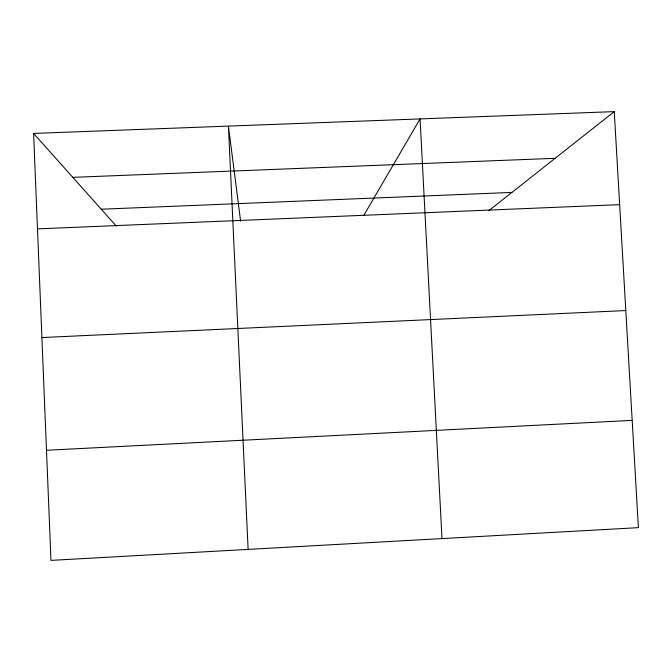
<?xml version="1.0" encoding="UTF-8"?>
<svg xmlns="http://www.w3.org/2000/svg" width="672" height="672" viewBox="0 0 672 672"><rect width="100%" height="100%" fill="white"/><g stroke="black" fill="none" stroke-linecap="round" stroke-linejoin="round"><path stroke-width="1.01" d="M363.88 215.258L420.067 118.91L441.991 538.591M488.746 210.714L614.258 111.619L638.4 527.646L50.971 560.381L33.6 133.426L614.258 111.619M46.486 450.265L632.176 420.378M41.908 337.554L625.8 310.556M37.481 228.875L619.651 204.649M72.803 177.349L555.131 158.306M101.237 209.219L511.913 192.419M33.6 133.426L116.264 226.052M240.618 221.155L228.43 126.109L248.119 549.394"/></g></svg>
